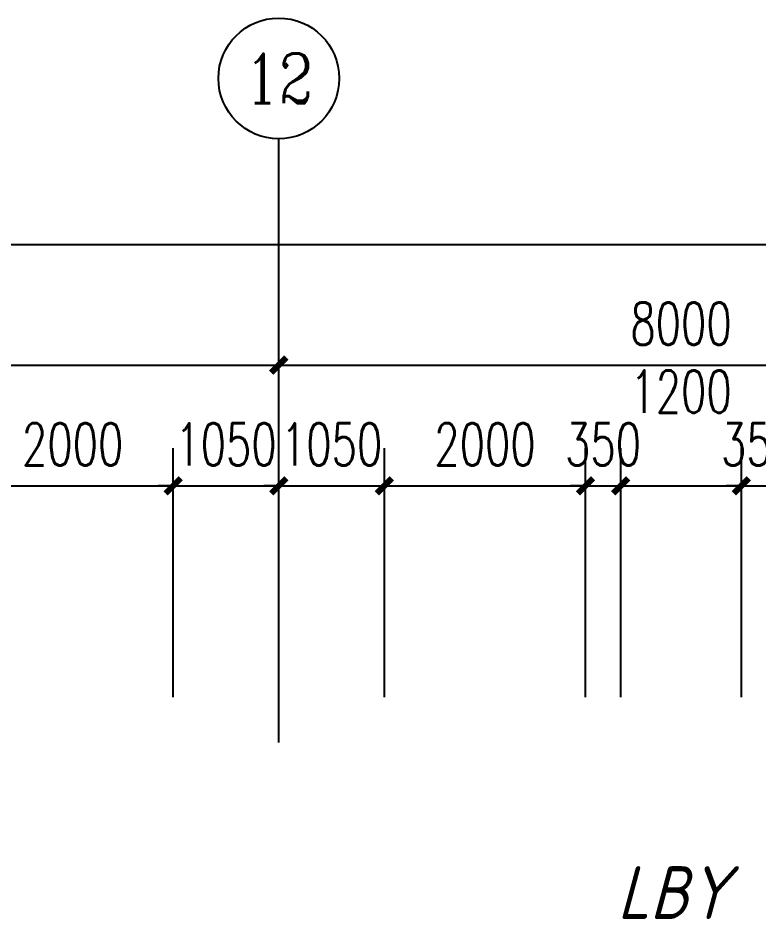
# Model space of a CAD drawing. Extents: x 0 to 2972856, y -1269770 to 0.
# Drawn here: x 2748063 to 2755431, y -1153101 to -1144146 of the extents above; entities that cross this region are included whole.
import ezdxf
from ezdxf.enums import TextEntityAlignment as Align

# ---------------------------------------------------------------- set-up
doc = ezdxf.new("R2010")
doc.units = 0
doc.header["$LTSCALE"] = 1000
doc.header["$PDSIZE"] = 50
doc.layers.add('1-建筑底图', color=8, linetype='Continuous')
doc.layers.add('AXIS_TEXT', color=7, linetype='Continuous')
doc.styles.add('_TCH_AXIS', font='COMPLEX', dxfattribs={"bigfont": 'GBCBIG'})
doc.styles.add('A_DIM_T3', font='SIMPLEX', dxfattribs={"width": 0.7, "bigfont": 'HZ'})
doc.styles.add('COMPLEX', font='COMPLEX')
doc.styles.get("Standard").update_dxf_attribs({"font": 'gbeitc.shx', "bigfont": 'gbcbig.shx'})
doc.dimstyles.new('_TCH_ARCH&&150', dxfattribs={"dimtxt": 420, "dimasz": 150, "dimexe": 375, "dimexo": 450, "dimgap": 202.5, "dimtad": 1, "dimdec": 0, "dimzin": 0, "dimdsep": 46, "dimtxsty": 'A_DIM_T3', "dimblk": 'ARCHTICK', "dimcen": 0.09, "dimclrt": 7, "dimazin": 2, "dimtfac": 1, "dimtdec": 0, "dimtix": 1, "dimtmove": 2, "dimatfit": 3, "dimfxl": 150, "dimtolj": 1, "dimtzin": 0, "dimarcsym": 0})

# ---------------------------------------------------------------- blocks, each defined once
blk = doc.blocks.new('_ArchTick')
at = {"color": 0, "linetype": 'ByBlock', "const_width": 0.4}
blk.add_lwpolyline([(-0.5, -0.5), (0.5, 0.5)], dxfattribs=at)
blk = doc.blocks.new('*D1143')
at = {"layer": '1-建筑底图', "color": 0, "lineweight": -2, "transparency": 16777216}
for p, q in [((2060076.6, -1145125.4), (2060076.6, -1140250.4)), ((2167276.6, -1145125.4), (2167276.6, -1140250.4)), ((2060076.6, -1140625.4), (2167276.6, -1140625.4))]:
    blk.add_line(p, q, dxfattribs=at)
at = {"layer": 'Defpoints', "color": 0, "transparency": 16777216}
for p in [(2167276.6, -1140625.4), (2060076.6, -1145575.4), (2167276.6, -1145575.4)]:
    blk.add_point(p, dxfattribs=at)
at = {"layer": '1-建筑底图', "color": 0, "lineweight": -2, "transparency": 16777216, "xscale": 150, "yscale": 150, "zscale": 150, "rotation": 180}
blk.add_blockref('_ArchTick', (2060076.6, -1140625.4), dxfattribs=at)
at = {"layer": '1-建筑底图', "color": 0, "lineweight": -2, "transparency": 16777216, "xscale": 150, "yscale": 150, "zscale": 150}
blk.add_blockref('_ArchTick', (2167276.6, -1140625.4), dxfattribs=at)
at = {"layer": '1-建筑底图', "color": 7, "transparency": 16777216, "insert": (2113676.6, -1140212.9), "char_height": 420, "attachment_point": 5, "style": 'A_DIM_T3'}
blk.add_mtext('\\A1;107200', dxfattribs=at)
blk = doc.blocks.new('*D1155')
at = {"layer": '1-建筑底图', "color": 0, "lineweight": -2, "transparency": 16777216}
for p, q in [((2127876.6, -1145125.4), (2127876.6, -1141450.4)), ((2135876.6, -1145125.4), (2135876.6, -1141450.4)), ((2127876.6, -1141825.4), (2135876.6, -1141825.4))]:
    blk.add_line(p, q, dxfattribs=at)
at = {"layer": 'Defpoints', "color": 0, "transparency": 16777216}
for p in [(2135876.6, -1141825.4), (2127876.6, -1145575.4), (2135876.6, -1145575.4)]:
    blk.add_point(p, dxfattribs=at)
at = {"layer": '1-建筑底图', "color": 0, "lineweight": -2, "transparency": 16777216, "xscale": 150, "yscale": 150, "zscale": 150, "rotation": 180}
blk.add_blockref('_ArchTick', (2127876.6, -1141825.4), dxfattribs=at)
at = {"layer": '1-建筑底图', "color": 0, "lineweight": -2, "transparency": 16777216, "xscale": 150, "yscale": 150, "zscale": 150}
blk.add_blockref('_ArchTick', (2135876.6, -1141825.4), dxfattribs=at)
at = {"layer": '1-建筑底图', "color": 7, "transparency": 16777216, "insert": (2131876.6, -1141412.9), "char_height": 420, "attachment_point": 5, "style": 'A_DIM_T3'}
blk.add_mtext('\\A1;8000', dxfattribs=at)
blk = doc.blocks.new('*D1156')
at = {"layer": '1-建筑底图', "color": 0, "lineweight": -2, "transparency": 16777216}
for p, q in [((2135876.6, -1145125.4), (2135876.6, -1141450.4)), ((2143876.6, -1145125.4), (2143876.6, -1141450.4)), ((2135876.6, -1141825.4), (2143876.6, -1141825.4))]:
    blk.add_line(p, q, dxfattribs=at)
at = {"layer": 'Defpoints', "color": 0, "transparency": 16777216}
for p in [(2143876.6, -1141825.4), (2135876.6, -1145575.4), (2143876.6, -1145575.4)]:
    blk.add_point(p, dxfattribs=at)
at = {"layer": '1-建筑底图', "color": 0, "lineweight": -2, "transparency": 16777216, "xscale": 150, "yscale": 150, "zscale": 150, "rotation": 180}
blk.add_blockref('_ArchTick', (2135876.6, -1141825.4), dxfattribs=at)
at = {"layer": '1-建筑底图', "color": 0, "lineweight": -2, "transparency": 16777216, "xscale": 150, "yscale": 150, "zscale": 150}
blk.add_blockref('_ArchTick', (2143876.6, -1141825.4), dxfattribs=at)
at = {"layer": '1-建筑底图', "color": 7, "transparency": 16777216, "insert": (2139876.6, -1141412.9), "char_height": 420, "attachment_point": 5, "style": 'A_DIM_T3'}
blk.add_mtext('\\A1;8000', dxfattribs=at)
blk = doc.blocks.new('*D1206')
at = {"layer": '1-建筑底图', "color": 0, "lineweight": -2, "transparency": 16777216}
for p, q in [((2140476.6, -1145125.4), (2140476.6, -1142650.4)), ((2140826.6, -1145125.4), (2140826.6, -1142650.4)), ((2140476.6, -1143025.4), (2140326.6, -1143025.4)), ((2140476.6, -1143025.4), (2140826.6, -1143025.4)), ((2140826.6, -1143025.4), (2140976.6, -1143025.4))]:
    blk.add_line(p, q, dxfattribs=at)
at = {"layer": 'Defpoints', "color": 0, "transparency": 16777216}
for p in [(2140826.6, -1143025.4), (2140476.6, -1145575.4), (2140826.6, -1145575.4)]:
    blk.add_point(p, dxfattribs=at)
at = {"layer": '1-建筑底图', "color": 0, "lineweight": -2, "transparency": 16777216, "xscale": 150, "yscale": 150, "zscale": 150}
blk.add_blockref('_ArchTick', (2140476.6, -1143025.4), dxfattribs=at)
at = {"layer": '1-建筑底图', "color": 0, "lineweight": -2, "transparency": 16777216, "xscale": 150, "yscale": 150, "zscale": 150, "rotation": 180}
blk.add_blockref('_ArchTick', (2140826.6, -1143025.4), dxfattribs=at)
at = {"layer": '1-建筑底图', "color": 7, "transparency": 16777216, "insert": (2140651.6, -1142612.9), "char_height": 420, "attachment_point": 5, "style": 'A_DIM_T3'}
blk.add_mtext('\\A1;350', dxfattribs=at)
blk = doc.blocks.new('*D1207')
at = {"layer": '1-建筑底图', "color": 0, "lineweight": -2, "transparency": 16777216}
for p, q in [((2139276.6, -1145125.4), (2139276.6, -1142650.4)), ((2140476.6, -1145125.4), (2140476.6, -1142650.4)), ((2139276.6, -1143025.4), (2140476.6, -1143025.4))]:
    blk.add_line(p, q, dxfattribs=at)
at = {"layer": 'Defpoints', "color": 0, "transparency": 16777216}
for p in [(2140476.6, -1143025.4), (2139276.6, -1145575.4), (2140476.6, -1145575.4)]:
    blk.add_point(p, dxfattribs=at)
at = {"layer": '1-建筑底图', "color": 0, "lineweight": -2, "transparency": 16777216, "xscale": 150, "yscale": 150, "zscale": 150, "rotation": 180}
blk.add_blockref('_ArchTick', (2139276.6, -1143025.4), dxfattribs=at)
at = {"layer": '1-建筑底图', "color": 0, "lineweight": -2, "transparency": 16777216, "xscale": 150, "yscale": 150, "zscale": 150}
blk.add_blockref('_ArchTick', (2140476.6, -1143025.4), dxfattribs=at)
at = {"layer": '1-建筑底图', "color": 7, "transparency": 16777216, "insert": (2139876.6, -1142087.9), "char_height": 420, "attachment_point": 5, "style": 'A_DIM_T3'}
blk.add_mtext('\\A1;1200', dxfattribs=at)
blk = doc.blocks.new('*D1208')
at = {"layer": '1-建筑底图', "color": 0, "lineweight": -2, "transparency": 16777216}
for p, q in [((2138926.6, -1145125.4), (2138926.6, -1142650.4)), ((2139276.6, -1145125.4), (2139276.6, -1142650.4)), ((2138926.6, -1143025.4), (2138776.6, -1143025.4)), ((2138926.6, -1143025.4), (2139276.6, -1143025.4)), ((2139276.6, -1143025.4), (2139426.6, -1143025.4))]:
    blk.add_line(p, q, dxfattribs=at)
at = {"layer": 'Defpoints', "color": 0, "transparency": 16777216}
for p in [(2139276.6, -1143025.4), (2138926.6, -1145575.4), (2139276.6, -1145575.4)]:
    blk.add_point(p, dxfattribs=at)
at = {"layer": '1-建筑底图', "color": 0, "lineweight": -2, "transparency": 16777216, "xscale": 150, "yscale": 150, "zscale": 150}
blk.add_blockref('_ArchTick', (2138926.6, -1143025.4), dxfattribs=at)
at = {"layer": '1-建筑底图', "color": 0, "lineweight": -2, "transparency": 16777216, "xscale": 150, "yscale": 150, "zscale": 150, "rotation": 180}
blk.add_blockref('_ArchTick', (2139276.6, -1143025.4), dxfattribs=at)
at = {"layer": '1-建筑底图', "color": 7, "transparency": 16777216, "insert": (2139101.6, -1142612.9), "char_height": 420, "attachment_point": 5, "style": 'A_DIM_T3'}
blk.add_mtext('\\A1;350', dxfattribs=at)
blk = doc.blocks.new('*D1209')
at = {"layer": '1-建筑底图', "color": 0, "lineweight": -2, "transparency": 16777216}
for p, q in [((2136926.6, -1145125.4), (2136926.6, -1142650.4)), ((2138926.6, -1145125.4), (2138926.6, -1142650.4)), ((2136926.6, -1143025.4), (2138926.6, -1143025.4))]:
    blk.add_line(p, q, dxfattribs=at)
at = {"layer": 'Defpoints', "color": 0, "transparency": 16777216}
for p in [(2138926.6, -1143025.4), (2136926.6, -1145575.4), (2138926.6, -1145575.4)]:
    blk.add_point(p, dxfattribs=at)
at = {"layer": '1-建筑底图', "color": 0, "lineweight": -2, "transparency": 16777216, "xscale": 150, "yscale": 150, "zscale": 150, "rotation": 180}
blk.add_blockref('_ArchTick', (2136926.6, -1143025.4), dxfattribs=at)
at = {"layer": '1-建筑底图', "color": 0, "lineweight": -2, "transparency": 16777216, "xscale": 150, "yscale": 150, "zscale": 150}
blk.add_blockref('_ArchTick', (2138926.6, -1143025.4), dxfattribs=at)
at = {"layer": '1-建筑底图', "color": 7, "transparency": 16777216, "insert": (2137926.6, -1142612.9), "char_height": 420, "attachment_point": 5, "style": 'A_DIM_T3'}
blk.add_mtext('\\A1;2000', dxfattribs=at)
blk = doc.blocks.new('*D1210')
at = {"layer": '1-建筑底图', "color": 0, "lineweight": -2, "transparency": 16777216}
for p, q in [((2135876.6, -1145125.4), (2135876.6, -1142650.4)), ((2136926.6, -1145125.4), (2136926.6, -1142650.4)), ((2135876.6, -1143025.4), (2135726.6, -1143025.4)), ((2135876.6, -1143025.4), (2136926.6, -1143025.4)), ((2136926.6, -1143025.4), (2137076.6, -1143025.4))]:
    blk.add_line(p, q, dxfattribs=at)
at = {"layer": 'Defpoints', "color": 0, "transparency": 16777216}
for p in [(2136926.6, -1143025.4), (2135876.6, -1145575.4), (2136926.6, -1145575.4)]:
    blk.add_point(p, dxfattribs=at)
at = {"layer": '1-建筑底图', "color": 0, "lineweight": -2, "transparency": 16777216, "xscale": 150, "yscale": 150, "zscale": 150}
blk.add_blockref('_ArchTick', (2135876.6, -1143025.4), dxfattribs=at)
at = {"layer": '1-建筑底图', "color": 0, "lineweight": -2, "transparency": 16777216, "xscale": 150, "yscale": 150, "zscale": 150, "rotation": 180}
blk.add_blockref('_ArchTick', (2136926.6, -1143025.4), dxfattribs=at)
at = {"layer": '1-建筑底图', "color": 7, "transparency": 16777216, "insert": (2136401.6, -1142612.9), "char_height": 420, "attachment_point": 5, "style": 'A_DIM_T3'}
blk.add_mtext('\\A1;1050', dxfattribs=at)
blk = doc.blocks.new('*D1211')
at = {"layer": '1-建筑底图', "color": 0, "lineweight": -2, "transparency": 16777216}
for p, q in [((2134826.6, -1145125.4), (2134826.6, -1142650.4)), ((2135876.6, -1145125.4), (2135876.6, -1142650.4)), ((2134826.6, -1143025.4), (2134676.6, -1143025.4)), ((2134826.6, -1143025.4), (2135876.6, -1143025.4)), ((2135876.6, -1143025.4), (2136026.6, -1143025.4))]:
    blk.add_line(p, q, dxfattribs=at)
at = {"layer": 'Defpoints', "color": 0, "transparency": 16777216}
for p in [(2135876.6, -1143025.4), (2134826.6, -1145575.4), (2135876.6, -1145575.4)]:
    blk.add_point(p, dxfattribs=at)
at = {"layer": '1-建筑底图', "color": 0, "lineweight": -2, "transparency": 16777216, "xscale": 150, "yscale": 150, "zscale": 150}
blk.add_blockref('_ArchTick', (2134826.6, -1143025.4), dxfattribs=at)
at = {"layer": '1-建筑底图', "color": 0, "lineweight": -2, "transparency": 16777216, "xscale": 150, "yscale": 150, "zscale": 150, "rotation": 180}
blk.add_blockref('_ArchTick', (2135876.6, -1143025.4), dxfattribs=at)
at = {"layer": '1-建筑底图', "color": 7, "transparency": 16777216, "insert": (2135351.6, -1142612.9), "char_height": 420, "attachment_point": 5, "style": 'A_DIM_T3'}
blk.add_mtext('\\A1;1050', dxfattribs=at)
blk = doc.blocks.new('*D1212')
at = {"layer": '1-建筑底图', "color": 0, "lineweight": -2, "transparency": 16777216}
for p, q in [((2132826.6, -1145125.4), (2132826.6, -1142650.4)), ((2134826.6, -1145125.4), (2134826.6, -1142650.4)), ((2132826.6, -1143025.4), (2134826.6, -1143025.4))]:
    blk.add_line(p, q, dxfattribs=at)
at = {"layer": 'Defpoints', "color": 0, "transparency": 16777216}
for p in [(2134826.6, -1143025.4), (2132826.6, -1145575.4), (2134826.6, -1145575.4)]:
    blk.add_point(p, dxfattribs=at)
at = {"layer": '1-建筑底图', "color": 0, "lineweight": -2, "transparency": 16777216, "xscale": 150, "yscale": 150, "zscale": 150, "rotation": 180}
blk.add_blockref('_ArchTick', (2132826.6, -1143025.4), dxfattribs=at)
at = {"layer": '1-建筑底图', "color": 0, "lineweight": -2, "transparency": 16777216, "xscale": 150, "yscale": 150, "zscale": 150}
blk.add_blockref('_ArchTick', (2134826.6, -1143025.4), dxfattribs=at)
at = {"layer": '1-建筑底图', "color": 7, "transparency": 16777216, "insert": (2133826.6, -1142612.9), "char_height": 420, "attachment_point": 5, "style": 'A_DIM_T3'}
blk.add_mtext('\\A1;2000', dxfattribs=at)
blk = doc.blocks.new('*D1450')
at = {"layer": '1-建筑底图', "color": 0, "lineweight": -2, "transparency": 16777216}
for p, q in [((2060076.6, -1145125.4), (2060076.6, -1140250.4)), ((2167276.6, -1145125.4), (2167276.6, -1140250.4)), ((2060076.6, -1140625.4), (2167276.6, -1140625.4))]:
    blk.add_line(p, q, dxfattribs=at)
at = {"layer": 'Defpoints', "color": 0, "transparency": 16777216}
for p in [(2167276.6, -1140625.4), (2060076.6, -1145575.4), (2167276.6, -1145575.4)]:
    blk.add_point(p, dxfattribs=at)
at = {"layer": '1-建筑底图', "color": 0, "lineweight": -2, "transparency": 16777216, "xscale": 150, "yscale": 150, "zscale": 150, "rotation": 180}
blk.add_blockref('_ArchTick', (2060076.6, -1140625.4), dxfattribs=at)
at = {"layer": '1-建筑底图', "color": 0, "lineweight": -2, "transparency": 16777216, "xscale": 150, "yscale": 150, "zscale": 150}
blk.add_blockref('_ArchTick', (2167276.6, -1140625.4), dxfattribs=at)
at = {"layer": '1-建筑底图', "color": 7, "transparency": 16777216, "insert": (2113676.6, -1140212.9), "char_height": 420, "attachment_point": 5, "style": 'A_DIM_T3'}
blk.add_mtext('\\A1;107200', dxfattribs=at)
blk = doc.blocks.new('*D1462')
at = {"layer": '1-建筑底图', "color": 0, "lineweight": -2, "transparency": 16777216}
for p, q in [((2127876.6, -1145125.4), (2127876.6, -1141450.4)), ((2135876.6, -1145125.4), (2135876.6, -1141450.4)), ((2127876.6, -1141825.4), (2135876.6, -1141825.4))]:
    blk.add_line(p, q, dxfattribs=at)
at = {"layer": 'Defpoints', "color": 0, "transparency": 16777216}
for p in [(2135876.6, -1141825.4), (2127876.6, -1145575.4), (2135876.6, -1145575.4)]:
    blk.add_point(p, dxfattribs=at)
at = {"layer": '1-建筑底图', "color": 0, "lineweight": -2, "transparency": 16777216, "xscale": 150, "yscale": 150, "zscale": 150, "rotation": 180}
blk.add_blockref('_ArchTick', (2127876.6, -1141825.4), dxfattribs=at)
at = {"layer": '1-建筑底图', "color": 0, "lineweight": -2, "transparency": 16777216, "xscale": 150, "yscale": 150, "zscale": 150}
blk.add_blockref('_ArchTick', (2135876.6, -1141825.4), dxfattribs=at)
at = {"layer": '1-建筑底图', "color": 7, "transparency": 16777216, "insert": (2131876.6, -1141412.9), "char_height": 420, "attachment_point": 5, "style": 'A_DIM_T3'}
blk.add_mtext('\\A1;8000', dxfattribs=at)
blk = doc.blocks.new('*D1463')
at = {"layer": '1-建筑底图', "color": 0, "lineweight": -2, "transparency": 16777216}
for p, q in [((2135876.6, -1145125.4), (2135876.6, -1141450.4)), ((2143876.6, -1145125.4), (2143876.6, -1141450.4)), ((2135876.6, -1141825.4), (2143876.6, -1141825.4))]:
    blk.add_line(p, q, dxfattribs=at)
at = {"layer": 'Defpoints', "color": 0, "transparency": 16777216}
for p in [(2143876.6, -1141825.4), (2135876.6, -1145575.4), (2143876.6, -1145575.4)]:
    blk.add_point(p, dxfattribs=at)
at = {"layer": '1-建筑底图', "color": 0, "lineweight": -2, "transparency": 16777216, "xscale": 150, "yscale": 150, "zscale": 150, "rotation": 180}
blk.add_blockref('_ArchTick', (2135876.6, -1141825.4), dxfattribs=at)
at = {"layer": '1-建筑底图', "color": 0, "lineweight": -2, "transparency": 16777216, "xscale": 150, "yscale": 150, "zscale": 150}
blk.add_blockref('_ArchTick', (2143876.6, -1141825.4), dxfattribs=at)
at = {"layer": '1-建筑底图', "color": 7, "transparency": 16777216, "insert": (2139876.6, -1141412.9), "char_height": 420, "attachment_point": 5, "style": 'A_DIM_T3'}
blk.add_mtext('\\A1;8000', dxfattribs=at)
blk = doc.blocks.new('*D1513')
at = {"layer": '1-建筑底图', "color": 0, "lineweight": -2, "transparency": 16777216}
for p, q in [((2140476.6, -1145125.4), (2140476.6, -1142650.4)), ((2140826.6, -1145125.4), (2140826.6, -1142650.4)), ((2140476.6, -1143025.4), (2140326.6, -1143025.4)), ((2140476.6, -1143025.4), (2140826.6, -1143025.4)), ((2140826.6, -1143025.4), (2140976.6, -1143025.4))]:
    blk.add_line(p, q, dxfattribs=at)
at = {"layer": 'Defpoints', "color": 0, "transparency": 16777216}
for p in [(2140826.6, -1143025.4), (2140476.6, -1145575.4), (2140826.6, -1145575.4)]:
    blk.add_point(p, dxfattribs=at)
at = {"layer": '1-建筑底图', "color": 0, "lineweight": -2, "transparency": 16777216, "xscale": 150, "yscale": 150, "zscale": 150}
blk.add_blockref('_ArchTick', (2140476.6, -1143025.4), dxfattribs=at)
at = {"layer": '1-建筑底图', "color": 0, "lineweight": -2, "transparency": 16777216, "xscale": 150, "yscale": 150, "zscale": 150, "rotation": 180}
blk.add_blockref('_ArchTick', (2140826.6, -1143025.4), dxfattribs=at)
at = {"layer": '1-建筑底图', "color": 7, "transparency": 16777216, "insert": (2140651.6, -1142612.9), "char_height": 420, "attachment_point": 5, "style": 'A_DIM_T3'}
blk.add_mtext('\\A1;350', dxfattribs=at)
blk = doc.blocks.new('*D1514')
at = {"layer": '1-建筑底图', "color": 0, "lineweight": -2, "transparency": 16777216}
for p, q in [((2139276.6, -1145125.4), (2139276.6, -1142650.4)), ((2140476.6, -1145125.4), (2140476.6, -1142650.4)), ((2139276.6, -1143025.4), (2140476.6, -1143025.4))]:
    blk.add_line(p, q, dxfattribs=at)
at = {"layer": 'Defpoints', "color": 0, "transparency": 16777216}
for p in [(2140476.6, -1143025.4), (2139276.6, -1145575.4), (2140476.6, -1145575.4)]:
    blk.add_point(p, dxfattribs=at)
at = {"layer": '1-建筑底图', "color": 0, "lineweight": -2, "transparency": 16777216, "xscale": 150, "yscale": 150, "zscale": 150, "rotation": 180}
blk.add_blockref('_ArchTick', (2139276.6, -1143025.4), dxfattribs=at)
at = {"layer": '1-建筑底图', "color": 0, "lineweight": -2, "transparency": 16777216, "xscale": 150, "yscale": 150, "zscale": 150}
blk.add_blockref('_ArchTick', (2140476.6, -1143025.4), dxfattribs=at)
at = {"layer": '1-建筑底图', "color": 7, "transparency": 16777216, "insert": (2139876.6, -1142087.9), "char_height": 420, "attachment_point": 5, "style": 'A_DIM_T3'}
blk.add_mtext('\\A1;1200', dxfattribs=at)
blk = doc.blocks.new('*D1515')
at = {"layer": '1-建筑底图', "color": 0, "lineweight": -2, "transparency": 16777216}
for p, q in [((2138926.6, -1145125.4), (2138926.6, -1142650.4)), ((2139276.6, -1145125.4), (2139276.6, -1142650.4)), ((2138926.6, -1143025.4), (2138776.6, -1143025.4)), ((2138926.6, -1143025.4), (2139276.6, -1143025.4)), ((2139276.6, -1143025.4), (2139426.6, -1143025.4))]:
    blk.add_line(p, q, dxfattribs=at)
at = {"layer": 'Defpoints', "color": 0, "transparency": 16777216}
for p in [(2139276.6, -1143025.4), (2138926.6, -1145575.4), (2139276.6, -1145575.4)]:
    blk.add_point(p, dxfattribs=at)
at = {"layer": '1-建筑底图', "color": 0, "lineweight": -2, "transparency": 16777216, "xscale": 150, "yscale": 150, "zscale": 150}
blk.add_blockref('_ArchTick', (2138926.6, -1143025.4), dxfattribs=at)
at = {"layer": '1-建筑底图', "color": 0, "lineweight": -2, "transparency": 16777216, "xscale": 150, "yscale": 150, "zscale": 150, "rotation": 180}
blk.add_blockref('_ArchTick', (2139276.6, -1143025.4), dxfattribs=at)
at = {"layer": '1-建筑底图', "color": 7, "transparency": 16777216, "insert": (2139101.6, -1142612.9), "char_height": 420, "attachment_point": 5, "style": 'A_DIM_T3'}
blk.add_mtext('\\A1;350', dxfattribs=at)
blk = doc.blocks.new('*D1516')
at = {"layer": '1-建筑底图', "color": 0, "lineweight": -2, "transparency": 16777216}
for p, q in [((2136926.6, -1145125.4), (2136926.6, -1142650.4)), ((2138926.6, -1145125.4), (2138926.6, -1142650.4)), ((2136926.6, -1143025.4), (2138926.6, -1143025.4))]:
    blk.add_line(p, q, dxfattribs=at)
at = {"layer": 'Defpoints', "color": 0, "transparency": 16777216}
for p in [(2138926.6, -1143025.4), (2136926.6, -1145575.4), (2138926.6, -1145575.4)]:
    blk.add_point(p, dxfattribs=at)
at = {"layer": '1-建筑底图', "color": 0, "lineweight": -2, "transparency": 16777216, "xscale": 150, "yscale": 150, "zscale": 150, "rotation": 180}
blk.add_blockref('_ArchTick', (2136926.6, -1143025.4), dxfattribs=at)
at = {"layer": '1-建筑底图', "color": 0, "lineweight": -2, "transparency": 16777216, "xscale": 150, "yscale": 150, "zscale": 150}
blk.add_blockref('_ArchTick', (2138926.6, -1143025.4), dxfattribs=at)
at = {"layer": '1-建筑底图', "color": 7, "transparency": 16777216, "insert": (2137926.6, -1142612.9), "char_height": 420, "attachment_point": 5, "style": 'A_DIM_T3'}
blk.add_mtext('\\A1;2000', dxfattribs=at)
blk = doc.blocks.new('*D1517')
at = {"layer": '1-建筑底图', "color": 0, "lineweight": -2, "transparency": 16777216}
for p, q in [((2135876.6, -1145125.4), (2135876.6, -1142650.4)), ((2136926.6, -1145125.4), (2136926.6, -1142650.4)), ((2135876.6, -1143025.4), (2135726.6, -1143025.4)), ((2135876.6, -1143025.4), (2136926.6, -1143025.4)), ((2136926.6, -1143025.4), (2137076.6, -1143025.4))]:
    blk.add_line(p, q, dxfattribs=at)
at = {"layer": 'Defpoints', "color": 0, "transparency": 16777216}
for p in [(2136926.6, -1143025.4), (2135876.6, -1145575.4), (2136926.6, -1145575.4)]:
    blk.add_point(p, dxfattribs=at)
at = {"layer": '1-建筑底图', "color": 0, "lineweight": -2, "transparency": 16777216, "xscale": 150, "yscale": 150, "zscale": 150}
blk.add_blockref('_ArchTick', (2135876.6, -1143025.4), dxfattribs=at)
at = {"layer": '1-建筑底图', "color": 0, "lineweight": -2, "transparency": 16777216, "xscale": 150, "yscale": 150, "zscale": 150, "rotation": 180}
blk.add_blockref('_ArchTick', (2136926.6, -1143025.4), dxfattribs=at)
at = {"layer": '1-建筑底图', "color": 7, "transparency": 16777216, "insert": (2136401.6, -1142612.9), "char_height": 420, "attachment_point": 5, "style": 'A_DIM_T3'}
blk.add_mtext('\\A1;1050', dxfattribs=at)
blk = doc.blocks.new('*D1518')
at = {"layer": '1-建筑底图', "color": 0, "lineweight": -2, "transparency": 16777216}
for p, q in [((2134826.6, -1145125.4), (2134826.6, -1142650.4)), ((2135876.6, -1145125.4), (2135876.6, -1142650.4)), ((2134826.6, -1143025.4), (2134676.6, -1143025.4)), ((2134826.6, -1143025.4), (2135876.6, -1143025.4)), ((2135876.6, -1143025.4), (2136026.6, -1143025.4))]:
    blk.add_line(p, q, dxfattribs=at)
at = {"layer": 'Defpoints', "color": 0, "transparency": 16777216}
for p in [(2135876.6, -1143025.4), (2134826.6, -1145575.4), (2135876.6, -1145575.4)]:
    blk.add_point(p, dxfattribs=at)
at = {"layer": '1-建筑底图', "color": 0, "lineweight": -2, "transparency": 16777216, "xscale": 150, "yscale": 150, "zscale": 150}
blk.add_blockref('_ArchTick', (2134826.6, -1143025.4), dxfattribs=at)
at = {"layer": '1-建筑底图', "color": 0, "lineweight": -2, "transparency": 16777216, "xscale": 150, "yscale": 150, "zscale": 150, "rotation": 180}
blk.add_blockref('_ArchTick', (2135876.6, -1143025.4), dxfattribs=at)
at = {"layer": '1-建筑底图', "color": 7, "transparency": 16777216, "insert": (2135351.6, -1142612.9), "char_height": 420, "attachment_point": 5, "style": 'A_DIM_T3'}
blk.add_mtext('\\A1;1050', dxfattribs=at)
blk = doc.blocks.new('*D1519')
at = {"layer": '1-建筑底图', "color": 0, "lineweight": -2, "transparency": 16777216}
for p, q in [((2132826.6, -1145125.4), (2132826.6, -1142650.4)), ((2134826.6, -1145125.4), (2134826.6, -1142650.4)), ((2132826.6, -1143025.4), (2134826.6, -1143025.4))]:
    blk.add_line(p, q, dxfattribs=at)
at = {"layer": 'Defpoints', "color": 0, "transparency": 16777216}
for p in [(2134826.6, -1143025.4), (2132826.6, -1145575.4), (2134826.6, -1145575.4)]:
    blk.add_point(p, dxfattribs=at)
at = {"layer": '1-建筑底图', "color": 0, "lineweight": -2, "transparency": 16777216, "xscale": 150, "yscale": 150, "zscale": 150, "rotation": 180}
blk.add_blockref('_ArchTick', (2132826.6, -1143025.4), dxfattribs=at)
at = {"layer": '1-建筑底图', "color": 0, "lineweight": -2, "transparency": 16777216, "xscale": 150, "yscale": 150, "zscale": 150}
blk.add_blockref('_ArchTick', (2134826.6, -1143025.4), dxfattribs=at)
at = {"layer": '1-建筑底图', "color": 7, "transparency": 16777216, "insert": (2133826.6, -1142612.9), "char_height": 420, "attachment_point": 5, "style": 'A_DIM_T3'}
blk.add_mtext('\\A1;2000', dxfattribs=at)
blk = doc.blocks.new('_AXISO')
blk.add_circle((0, 0), 0.5)
at = {"layer": 'AXIS_TEXT', "style": 'COMPLEX', "width": 1.041667}
blk.add_attdef('A', text='', height=0.56, dxfattribs=at).set_placement((-0.25, -0.28), (0.25, -0.28), align=Align.FIT)
blk = doc.blocks.new('*D1757')
at = {"layer": '1-建筑底图', "color": 0, "lineweight": -2, "transparency": 16777216}
for p, q in [((2060076.6, -1145125.4), (2060076.6, -1140250.4)), ((2167276.6, -1145125.4), (2167276.6, -1140250.4)), ((2060076.6, -1140625.4), (2167276.6, -1140625.4))]:
    blk.add_line(p, q, dxfattribs=at)
at = {"layer": 'Defpoints', "color": 0, "transparency": 16777216}
for p in [(2167276.6, -1140625.4), (2060076.6, -1145575.4), (2167276.6, -1145575.4)]:
    blk.add_point(p, dxfattribs=at)
at = {"layer": '1-建筑底图', "color": 0, "lineweight": -2, "transparency": 16777216, "xscale": 150, "yscale": 150, "zscale": 150, "rotation": 180}
blk.add_blockref('_ArchTick', (2060076.6, -1140625.4), dxfattribs=at)
at = {"layer": '1-建筑底图', "color": 0, "lineweight": -2, "transparency": 16777216, "xscale": 150, "yscale": 150, "zscale": 150}
blk.add_blockref('_ArchTick', (2167276.6, -1140625.4), dxfattribs=at)
at = {"layer": '1-建筑底图', "color": 7, "transparency": 16777216, "insert": (2113676.6, -1140212.9), "char_height": 420, "attachment_point": 5, "style": 'A_DIM_T3'}
blk.add_mtext('\\A1;107200', dxfattribs=at)
blk = doc.blocks.new('*D1769')
at = {"layer": '1-建筑底图', "color": 0, "lineweight": -2, "transparency": 16777216}
for p, q in [((2127876.6, -1145125.4), (2127876.6, -1141450.4)), ((2135876.6, -1145125.4), (2135876.6, -1141450.4)), ((2127876.6, -1141825.4), (2135876.6, -1141825.4))]:
    blk.add_line(p, q, dxfattribs=at)
at = {"layer": 'Defpoints', "color": 0, "transparency": 16777216}
for p in [(2135876.6, -1141825.4), (2127876.6, -1145575.4), (2135876.6, -1145575.4)]:
    blk.add_point(p, dxfattribs=at)
at = {"layer": '1-建筑底图', "color": 0, "lineweight": -2, "transparency": 16777216, "xscale": 150, "yscale": 150, "zscale": 150, "rotation": 180}
blk.add_blockref('_ArchTick', (2127876.6, -1141825.4), dxfattribs=at)
at = {"layer": '1-建筑底图', "color": 0, "lineweight": -2, "transparency": 16777216, "xscale": 150, "yscale": 150, "zscale": 150}
blk.add_blockref('_ArchTick', (2135876.6, -1141825.4), dxfattribs=at)
at = {"layer": '1-建筑底图', "color": 7, "transparency": 16777216, "insert": (2131876.6, -1141412.9), "char_height": 420, "attachment_point": 5, "style": 'A_DIM_T3'}
blk.add_mtext('\\A1;8000', dxfattribs=at)
blk = doc.blocks.new('*D1770')
at = {"layer": '1-建筑底图', "color": 0, "lineweight": -2, "transparency": 16777216}
for p, q in [((2135876.6, -1145125.4), (2135876.6, -1141450.4)), ((2143876.6, -1145125.4), (2143876.6, -1141450.4)), ((2135876.6, -1141825.4), (2143876.6, -1141825.4))]:
    blk.add_line(p, q, dxfattribs=at)
at = {"layer": 'Defpoints', "color": 0, "transparency": 16777216}
for p in [(2143876.6, -1141825.4), (2135876.6, -1145575.4), (2143876.6, -1145575.4)]:
    blk.add_point(p, dxfattribs=at)
at = {"layer": '1-建筑底图', "color": 0, "lineweight": -2, "transparency": 16777216, "xscale": 150, "yscale": 150, "zscale": 150, "rotation": 180}
blk.add_blockref('_ArchTick', (2135876.6, -1141825.4), dxfattribs=at)
at = {"layer": '1-建筑底图', "color": 0, "lineweight": -2, "transparency": 16777216, "xscale": 150, "yscale": 150, "zscale": 150}
blk.add_blockref('_ArchTick', (2143876.6, -1141825.4), dxfattribs=at)
at = {"layer": '1-建筑底图', "color": 7, "transparency": 16777216, "insert": (2139876.6, -1141412.9), "char_height": 420, "attachment_point": 5, "style": 'A_DIM_T3'}
blk.add_mtext('\\A1;8000', dxfattribs=at)
blk = doc.blocks.new('*D1820')
at = {"layer": '1-建筑底图', "color": 0, "lineweight": -2, "transparency": 16777216}
for p, q in [((2140476.6, -1145125.4), (2140476.6, -1142650.4)), ((2140826.6, -1145125.4), (2140826.6, -1142650.4)), ((2140476.6, -1143025.4), (2140326.6, -1143025.4)), ((2140476.6, -1143025.4), (2140826.6, -1143025.4)), ((2140826.6, -1143025.4), (2140976.6, -1143025.4))]:
    blk.add_line(p, q, dxfattribs=at)
at = {"layer": 'Defpoints', "color": 0, "transparency": 16777216}
for p in [(2140826.6, -1143025.4), (2140476.6, -1145575.4), (2140826.6, -1145575.4)]:
    blk.add_point(p, dxfattribs=at)
at = {"layer": '1-建筑底图', "color": 0, "lineweight": -2, "transparency": 16777216, "xscale": 150, "yscale": 150, "zscale": 150}
blk.add_blockref('_ArchTick', (2140476.6, -1143025.4), dxfattribs=at)
at = {"layer": '1-建筑底图', "color": 0, "lineweight": -2, "transparency": 16777216, "xscale": 150, "yscale": 150, "zscale": 150, "rotation": 180}
blk.add_blockref('_ArchTick', (2140826.6, -1143025.4), dxfattribs=at)
at = {"layer": '1-建筑底图', "color": 7, "transparency": 16777216, "insert": (2140651.6, -1142612.9), "char_height": 420, "attachment_point": 5, "style": 'A_DIM_T3'}
blk.add_mtext('\\A1;350', dxfattribs=at)
blk = doc.blocks.new('*D1821')
at = {"layer": '1-建筑底图', "color": 0, "lineweight": -2, "transparency": 16777216}
for p, q in [((2139276.6, -1145125.4), (2139276.6, -1142650.4)), ((2140476.6, -1145125.4), (2140476.6, -1142650.4)), ((2139276.6, -1143025.4), (2140476.6, -1143025.4))]:
    blk.add_line(p, q, dxfattribs=at)
at = {"layer": 'Defpoints', "color": 0, "transparency": 16777216}
for p in [(2140476.6, -1143025.4), (2139276.6, -1145575.4), (2140476.6, -1145575.4)]:
    blk.add_point(p, dxfattribs=at)
at = {"layer": '1-建筑底图', "color": 0, "lineweight": -2, "transparency": 16777216, "xscale": 150, "yscale": 150, "zscale": 150, "rotation": 180}
blk.add_blockref('_ArchTick', (2139276.6, -1143025.4), dxfattribs=at)
at = {"layer": '1-建筑底图', "color": 0, "lineweight": -2, "transparency": 16777216, "xscale": 150, "yscale": 150, "zscale": 150}
blk.add_blockref('_ArchTick', (2140476.6, -1143025.4), dxfattribs=at)
at = {"layer": '1-建筑底图', "color": 7, "transparency": 16777216, "insert": (2139876.6, -1142087.9), "char_height": 420, "attachment_point": 5, "style": 'A_DIM_T3'}
blk.add_mtext('\\A1;1200', dxfattribs=at)
blk = doc.blocks.new('*D1822')
at = {"layer": '1-建筑底图', "color": 0, "lineweight": -2, "transparency": 16777216}
for p, q in [((2138926.6, -1145125.4), (2138926.6, -1142650.4)), ((2139276.6, -1145125.4), (2139276.6, -1142650.4)), ((2138926.6, -1143025.4), (2138776.6, -1143025.4)), ((2138926.6, -1143025.4), (2139276.6, -1143025.4)), ((2139276.6, -1143025.4), (2139426.6, -1143025.4))]:
    blk.add_line(p, q, dxfattribs=at)
at = {"layer": 'Defpoints', "color": 0, "transparency": 16777216}
for p in [(2139276.6, -1143025.4), (2138926.6, -1145575.4), (2139276.6, -1145575.4)]:
    blk.add_point(p, dxfattribs=at)
at = {"layer": '1-建筑底图', "color": 0, "lineweight": -2, "transparency": 16777216, "xscale": 150, "yscale": 150, "zscale": 150}
blk.add_blockref('_ArchTick', (2138926.6, -1143025.4), dxfattribs=at)
at = {"layer": '1-建筑底图', "color": 0, "lineweight": -2, "transparency": 16777216, "xscale": 150, "yscale": 150, "zscale": 150, "rotation": 180}
blk.add_blockref('_ArchTick', (2139276.6, -1143025.4), dxfattribs=at)
at = {"layer": '1-建筑底图', "color": 7, "transparency": 16777216, "insert": (2139101.6, -1142612.9), "char_height": 420, "attachment_point": 5, "style": 'A_DIM_T3'}
blk.add_mtext('\\A1;350', dxfattribs=at)
blk = doc.blocks.new('*D1823')
at = {"layer": '1-建筑底图', "color": 0, "lineweight": -2, "transparency": 16777216}
for p, q in [((2136926.6, -1145125.4), (2136926.6, -1142650.4)), ((2138926.6, -1145125.4), (2138926.6, -1142650.4)), ((2136926.6, -1143025.4), (2138926.6, -1143025.4))]:
    blk.add_line(p, q, dxfattribs=at)
at = {"layer": 'Defpoints', "color": 0, "transparency": 16777216}
for p in [(2138926.6, -1143025.4), (2136926.6, -1145575.4), (2138926.6, -1145575.4)]:
    blk.add_point(p, dxfattribs=at)
at = {"layer": '1-建筑底图', "color": 0, "lineweight": -2, "transparency": 16777216, "xscale": 150, "yscale": 150, "zscale": 150, "rotation": 180}
blk.add_blockref('_ArchTick', (2136926.6, -1143025.4), dxfattribs=at)
at = {"layer": '1-建筑底图', "color": 0, "lineweight": -2, "transparency": 16777216, "xscale": 150, "yscale": 150, "zscale": 150}
blk.add_blockref('_ArchTick', (2138926.6, -1143025.4), dxfattribs=at)
at = {"layer": '1-建筑底图', "color": 7, "transparency": 16777216, "insert": (2137926.6, -1142612.9), "char_height": 420, "attachment_point": 5, "style": 'A_DIM_T3'}
blk.add_mtext('\\A1;2000', dxfattribs=at)
blk = doc.blocks.new('*D1824')
at = {"layer": '1-建筑底图', "color": 0, "lineweight": -2, "transparency": 16777216}
for p, q in [((2135876.6, -1145125.4), (2135876.6, -1142650.4)), ((2136926.6, -1145125.4), (2136926.6, -1142650.4)), ((2135876.6, -1143025.4), (2135726.6, -1143025.4)), ((2135876.6, -1143025.4), (2136926.6, -1143025.4)), ((2136926.6, -1143025.4), (2137076.6, -1143025.4))]:
    blk.add_line(p, q, dxfattribs=at)
at = {"layer": 'Defpoints', "color": 0, "transparency": 16777216}
for p in [(2136926.6, -1143025.4), (2135876.6, -1145575.4), (2136926.6, -1145575.4)]:
    blk.add_point(p, dxfattribs=at)
at = {"layer": '1-建筑底图', "color": 0, "lineweight": -2, "transparency": 16777216, "xscale": 150, "yscale": 150, "zscale": 150}
blk.add_blockref('_ArchTick', (2135876.6, -1143025.4), dxfattribs=at)
at = {"layer": '1-建筑底图', "color": 0, "lineweight": -2, "transparency": 16777216, "xscale": 150, "yscale": 150, "zscale": 150, "rotation": 180}
blk.add_blockref('_ArchTick', (2136926.6, -1143025.4), dxfattribs=at)
at = {"layer": '1-建筑底图', "color": 7, "transparency": 16777216, "insert": (2136401.6, -1142612.9), "char_height": 420, "attachment_point": 5, "style": 'A_DIM_T3'}
blk.add_mtext('\\A1;1050', dxfattribs=at)
blk = doc.blocks.new('*D1825')
at = {"layer": '1-建筑底图', "color": 0, "lineweight": -2, "transparency": 16777216}
for p, q in [((2134826.6, -1145125.4), (2134826.6, -1142650.4)), ((2135876.6, -1145125.4), (2135876.6, -1142650.4)), ((2134826.6, -1143025.4), (2134676.6, -1143025.4)), ((2134826.6, -1143025.4), (2135876.6, -1143025.4)), ((2135876.6, -1143025.4), (2136026.6, -1143025.4))]:
    blk.add_line(p, q, dxfattribs=at)
at = {"layer": 'Defpoints', "color": 0, "transparency": 16777216}
for p in [(2135876.6, -1143025.4), (2134826.6, -1145575.4), (2135876.6, -1145575.4)]:
    blk.add_point(p, dxfattribs=at)
at = {"layer": '1-建筑底图', "color": 0, "lineweight": -2, "transparency": 16777216, "xscale": 150, "yscale": 150, "zscale": 150}
blk.add_blockref('_ArchTick', (2134826.6, -1143025.4), dxfattribs=at)
at = {"layer": '1-建筑底图', "color": 0, "lineweight": -2, "transparency": 16777216, "xscale": 150, "yscale": 150, "zscale": 150, "rotation": 180}
blk.add_blockref('_ArchTick', (2135876.6, -1143025.4), dxfattribs=at)
at = {"layer": '1-建筑底图', "color": 7, "transparency": 16777216, "insert": (2135351.6, -1142612.9), "char_height": 420, "attachment_point": 5, "style": 'A_DIM_T3'}
blk.add_mtext('\\A1;1050', dxfattribs=at)
blk = doc.blocks.new('*D1826')
at = {"layer": '1-建筑底图', "color": 0, "lineweight": -2, "transparency": 16777216}
for p, q in [((2132826.6, -1145125.4), (2132826.6, -1142650.4)), ((2134826.6, -1145125.4), (2134826.6, -1142650.4)), ((2132826.6, -1143025.4), (2134826.6, -1143025.4))]:
    blk.add_line(p, q, dxfattribs=at)
at = {"layer": 'Defpoints', "color": 0, "transparency": 16777216}
for p in [(2134826.6, -1143025.4), (2132826.6, -1145575.4), (2134826.6, -1145575.4)]:
    blk.add_point(p, dxfattribs=at)
at = {"layer": '1-建筑底图', "color": 0, "lineweight": -2, "transparency": 16777216, "xscale": 150, "yscale": 150, "zscale": 150, "rotation": 180}
blk.add_blockref('_ArchTick', (2132826.6, -1143025.4), dxfattribs=at)
at = {"layer": '1-建筑底图', "color": 0, "lineweight": -2, "transparency": 16777216, "xscale": 150, "yscale": 150, "zscale": 150}
blk.add_blockref('_ArchTick', (2134826.6, -1143025.4), dxfattribs=at)
at = {"layer": '1-建筑底图', "color": 7, "transparency": 16777216, "insert": (2133826.6, -1142612.9), "char_height": 420, "attachment_point": 5, "style": 'A_DIM_T3'}
blk.add_mtext('\\A1;2000', dxfattribs=at)
blk = doc.blocks.new('1-三层建筑底图')
at = {"layer": '1-建筑底图'}
blk.add_line((75200, 79200), (75200, 85200), dxfattribs=at)
ref = blk.add_blockref('_AXISO', (75200, 85800), dxfattribs=dict(at, xscale=1200, yscale=1200, zscale=1200))
ref.add_attrib('A', '12', dxfattribs={"layer": 'AXIS_TEXT', "height": 492.67, "style": '_TCH_AXIS'}).set_placement((74859.8, 85553.7), (75540.2, 85553.7), align=Align.FIT)
blk.add_text('LBY', height=525, dxfattribs=at).set_placement((78565, 77445.1))
for p1, p2, distance, picture, middle in [((-600, 79200), (106600, 79200), 4950, '*D1143', (53000, 84562.5)), ((-600, 79200), (106600, 79200), 4950, '*D1450', (53000, 84562.5)), ((-600, 79200), (106600, 79200), 4950, '*D1757', (53000, 84562.5)), ((67200, 79200), (75200, 79200), 3750, '*D1155', (71200, 83362.5)), ((67200, 79200), (75200, 79200), 3750, '*D1462', (71200, 83362.5)), ((67200, 79200), (75200, 79200), 3750, '*D1769', (71200, 83362.5)), ((75200, 79200), (83200, 79200), 3750, '*D1156', (79200, 83362.5)), ((75200, 79200), (83200, 79200), 3750, '*D1463', (79200, 83362.5)), ((75200, 79200), (83200, 79200), 3750, '*D1770', (79200, 83362.5)), ((72150, 79200), (74150, 79200), 2550, '*D1212', (73150, 82162.5)), ((72150, 79200), (74150, 79200), 2550, '*D1519', (73150, 82162.5)), ((72150, 79200), (74150, 79200), 2550, '*D1826', (73150, 82162.5)), ((74150, 79200), (75200, 79200), 2550, '*D1211', (74675, 82162.5)), ((74150, 79200), (75200, 79200), 2550, '*D1518', (74675, 82162.5)), ((74150, 79200), (75200, 79200), 2550, '*D1825', (74675, 82162.5)), ((75200, 79200), (76250, 79200), 2550, '*D1210', (75725, 82162.5)), ((75200, 79200), (76250, 79200), 2550, '*D1517', (75725, 82162.5)), ((75200, 79200), (76250, 79200), 2550, '*D1824', (75725, 82162.5)), ((76250, 79200), (78250, 79200), 2550, '*D1209', (77250, 82162.5)), ((76250, 79200), (78250, 79200), 2550, '*D1516', (77250, 82162.5)), ((76250, 79200), (78250, 79200), 2550, '*D1823', (77250, 82162.5)), ((78250, 79200), (78600, 79200), 2550, '*D1208', (78425, 82162.5)), ((78250, 79200), (78600, 79200), 2550, '*D1515', (78425, 82162.5)), ((78250, 79200), (78600, 79200), 2550, '*D1822', (78425, 82162.5)), ((79800, 79200), (80150, 79200), 2550, '*D1206', (79975, 82162.5)), ((79800, 79200), (80150, 79200), 2550, '*D1513', (79975, 82162.5)), ((79800, 79200), (80150, 79200), 2550, '*D1820', (79975, 82162.5))]:
    dim = blk.add_aligned_dim(p1=p1, p2=p2, distance=distance, dimstyle='_TCH_ARCH&&150', dxfattribs=at)
    dim.commit()
    dim.dimension.update_dxf_attribs({"geometry": picture, "text_midpoint": middle, "insert": (-2060676.6, 1224775.4)})
for picture in ['*D1207', '*D1514', '*D1821']:
    dim = blk.add_linear_dim(base=(79800, 81750), p1=(78600, 79200), p2=(79800, 79200), angle=360, dimstyle='_TCH_ARCH&&150', dxfattribs=at)
    dim.commit()
    dim.dimension.update_dxf_attribs({"geometry": picture, "text_midpoint": (79200, 82687.5), "dimtype": 129, "insert": (-2060676.6, 1224775.4)})

msp = doc.modelspace()

# ---------------------------------------------------------------- block references
at = {"layer": '1-建筑底图', "linetype": 'ByBlock'}
msp.add_blockref('1-三层建筑底图', (2675455.9, -1230545.9), dxfattribs=at)

doc.saveas('drawing.dxf')
